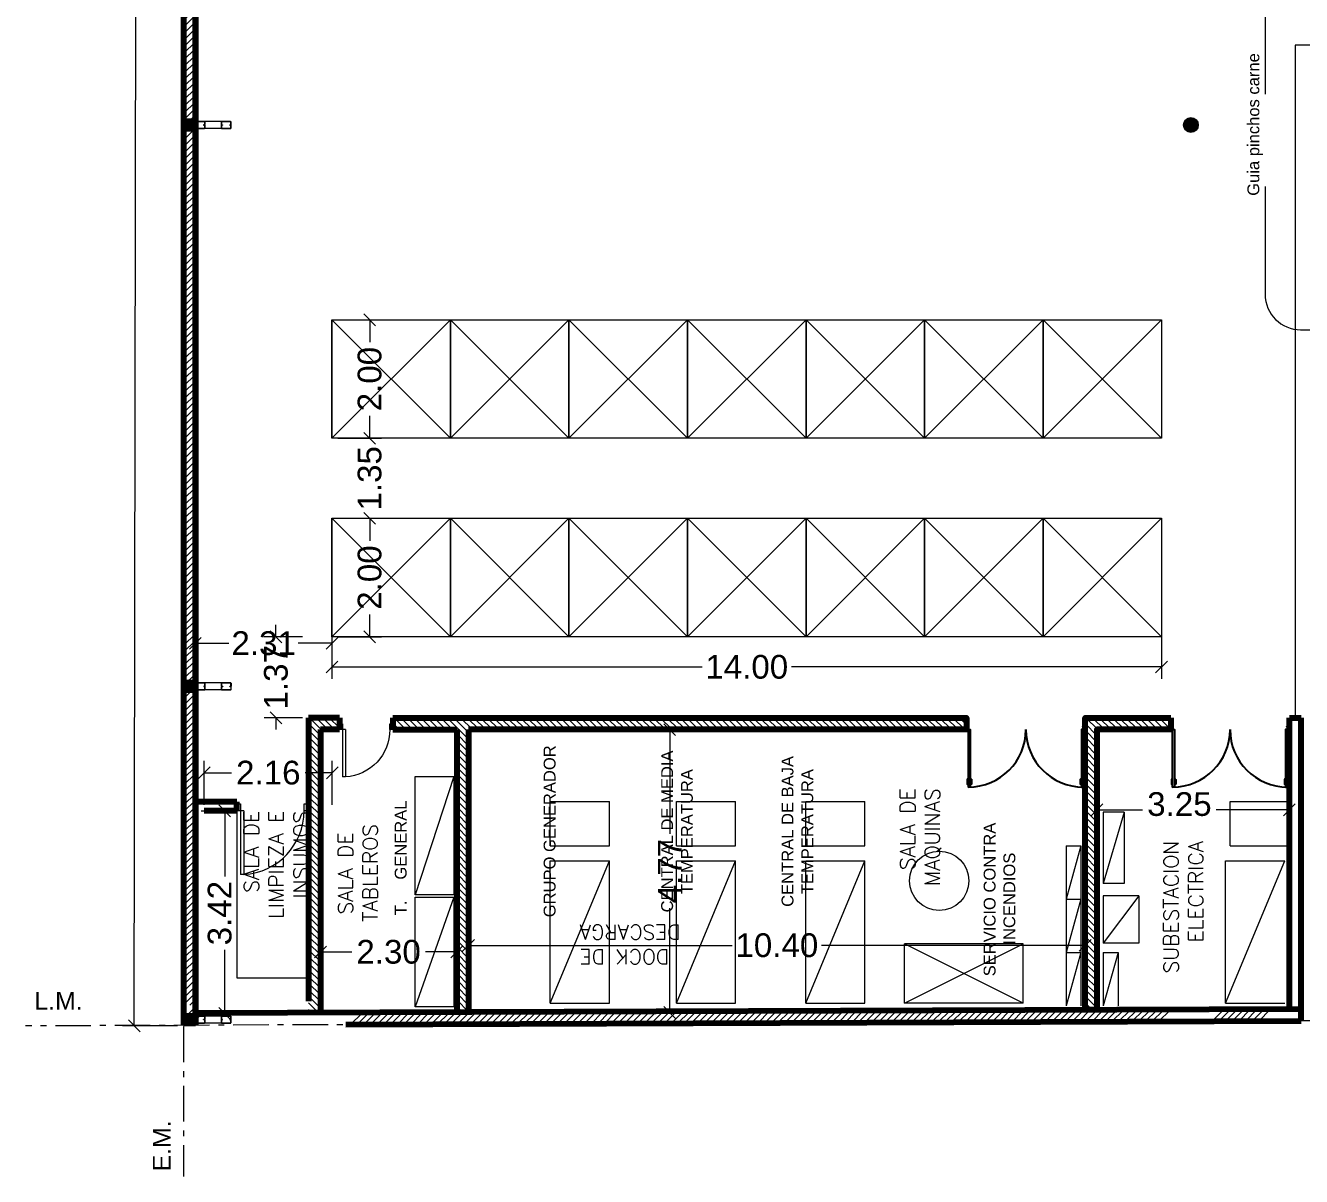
# Model space of a CAD drawing. Header units: inches. Extents: x 2 to 337, y 2 to 182.
# Drawn here: x 138.48 to 160.02, y 29.41 to 48.83 of the extents above; entities that cross this region are included whole.
import ezdxf

# ---------------------------------------------------------------- set-up
doc = ezdxf.new("R2010")
doc.units = ezdxf.units.IN
doc.header["$MEASUREMENT"] = 0
for name, pattern in [('ACAD_ISO10W100', [18, 12, -3, 0, -3]), ('HIDDEN2', [4.7625, 3.175, -1.5875]), ('LÍNEAS_OCULTAS2', [0.1875, 0.125, -0.0625])]:
    doc.linetypes.add(name, pattern=pattern)
for name, color, linetype, lineweight in [('0-EQUIPAMIENTO-LAB', 6, 'Continuous', 13), ('01 eje', 30, 'ACAD_ISO10W100', 9), ('ARQ-CARPINTERIAS', 4, 'Continuous', 9), ('Est-Acero', 4, 'Continuous', 13), ('L COTAS', 1, 'Continuous', 9), ('l gris', 9, 'Continuous', 5), ('l muro', 5, 'Continuous', 80), ('L PROYEC', 4, 'HIDDEN2', 9), ('LAVADO MU', 10, 'Continuous', 5), ('smr acero', 170, 'Continuous', 15)]:
    doc.layers.add(name, color=color, linetype=linetype, lineweight=lineweight)
for name, color, linetype in [('01-COTAS ESTRUCTURA', 9, 'Continuous'), ('ARQ-TXTS LOCAL', 3, 'Continuous'), ('CARP-Herrajes', 9, 'Continuous'), ('Carp-Linea abrir', 9, 'Continuous'), ('CARP-MARCOS', 4, 'Continuous'), ('CARP-Puertas', 4, 'Continuous'), ('l texto', 30, 'Continuous')]:
    doc.layers.add(name, color=color, linetype=linetype)
doc.styles.add('2mm para 1.100', font='ARIAL.TTF')
doc.styles.add('3mm para 1.100', font='ARIAL.TTF')
doc.styles.add('RomanS', font='romans.shx')
doc.styles.get("Standard").update_dxf_attribs({"font": 'ARIAL.TTF'})
doc.dimstyles.new('cotas 1.100', dxfattribs={"dimscale": 2, "dimtxt": 0.2, "dimasz": 0.1, "dimexe": 0.1, "dimexo": 0.05, "dimgap": 0.05, "dimtad": 0, "dimzin": 0, "dimdsep": 46, "dimtxsty": '2mm para 1.100', "dimblk": 'OBLIQUE', "dimcen": 0.09, "dimclrd": 256, "dimclre": 256, "dimclrt": 256, "dimaunit": 1, "dimadec": 3, "dimazin": 0, "dimtfac": 1, "dimtofl": 0, "dimtmove": 2, "dimatfit": 3, "dimfxl": 0, "dimtolj": 1, "dimtzin": 0, "dimlwd": -1, "dimlwe": -1, "dimarcsym": 0})
pattern_1 = [(135, (893.10532, -3415.76758), (-0.0561266008, -0.0561266008), [])]

# ---------------------------------------------------------------- blocks, each defined once
blk = doc.blocks.new('terreno1')
at = {"layer": '01 eje', "ltscale": 0.05}
for p, q in [((2858.813, 860.328), (2858.813, 730.799)), ((2901.252, 733.518), (2856.148, 733.34))]:
    blk.add_line(p, q, dxfattribs=at)
at = {"layer": '01 eje', "insert": (2856.297, 733.915), "char_height": 0.3, "attachment_point": 1}
blk.add_mtext_dynamic_manual_height_columns('L.M.', width=7.33177, gutter_width=12.5, heights=[0], dxfattribs=at)
at = {"layer": '01 eje', "insert": (2858.296, 730.885), "char_height": 0.3, "attachment_point": 1, "rotation": 90}
blk.add_mtext_dynamic_manual_height_columns('E.M.', width=7.33177, gutter_width=12.5, heights=[0], dxfattribs=at)
blk = doc.blocks.new('SE-PM01$0$LR-PM01$0$Puerta1')
for p, q in [((616.66, 127.39), (616.66, 128.189)), ((616.711, 128.189), (616.66, 128.189)), ((616.711, 127.39), (616.711, 128.189)), ((616.711, 127.39), (616.66, 127.39))]:
    blk.add_line(p, q)
at = {"ltscale": 200}
for points in [[(616.61, 127.29), (616.66, 127.29), (616.66, 127.39), (616.61, 127.39)], [(617.46, 127.29), (617.51, 127.29), (617.51, 127.39), (617.46, 127.39)]]:
    blk.add_lwpolyline(points, close=True, dxfattribs=at)
blk.add_arc((616.66, 127.39), 0.8, 360, 86.3151, dxfattribs=at)
blk = doc.blocks.new('*U29')
at = {"layer": 'CARP-Herrajes'}
for p, q in [((0.03, 0.912), (0.02, 0.912)), ((0.03, 0.898), (0.02, 0.898)), ((0.062, 0.912), (0.072, 0.912)), ((0.062, 0.898), (0.072, 0.898)), ((1.938, 0.912), (1.928, 0.912)), ((1.938, 0.898), (1.928, 0.898)), ((1.97, 0.912), (1.98, 0.912)), ((1.97, 0.898), (1.98, 0.898))]:
    blk.add_line(p, q, dxfattribs=at)
for points in [[(0.013, 0.923), (0.017, 0.923, -0.414214), (0.02, 0.919), (0.02, 0.842, -0.414214), (0.017, 0.838), (0.013, 0.838, -0.414214), (0.01, 0.842), (0.01, 0.919, -0.414214)], [(0.079, 0.923), (0.075, 0.923, 0.414214), (0.072, 0.919), (0.072, 0.842, 0.414214), (0.075, 0.838), (0.079, 0.838, 0.414214), (0.082, 0.842), (0.082, 0.919, 0.414214)], [(1.921, 0.923), (1.925, 0.923, -0.414214), (1.928, 0.919), (1.928, 0.842, -0.414214), (1.925, 0.838), (1.921, 0.838, -0.414214), (1.918, 0.842), (1.918, 0.919, -0.414214)], [(1.987, 0.923), (1.983, 0.923, 0.414214), (1.98, 0.919), (1.98, 0.842, 0.414214), (1.983, 0.838), (1.987, 0.838, 0.414214), (1.99, 0.842), (1.99, 0.919, 0.414214)]]:
    blk.add_lwpolyline(points, format="xyb", close=True, dxfattribs=at)
at = {"layer": 'Carp-Linea abrir'}
for centre, start, end in [((0.03, 0), 0, 90), ((1.97, 0), 90, 180)]:
    blk.add_arc(centre, 0.97, start, end, dxfattribs=at)
at = {"layer": 'CARP-MARCOS'}
for points in [[(0, 0), (0, -0.01), (0.01, -0.01), (0.01, 0), (0.03, 0), (0.03, -0.045), (0.04, -0.045), (0.04, -0.055), (0.03, -0.055), (0.03, -0.1), (0.01, -0.1), (0.01, -0.09), (0, -0.09), (0, -0.1)], [(2, 0), (2, -0.01), (1.99, -0.01), (1.99, 0), (1.97, 0), (1.97, -0.045), (1.96, -0.045), (1.96, -0.055), (1.97, -0.055), (1.97, -0.1), (1.99, -0.1), (1.99, -0.09), (2, -0.09), (2, -0.1)]]:
    blk.add_lwpolyline(points, dxfattribs=at)
at = {"layer": 'CARP-Puertas'}
for points in [[(0.03, 0), (0.062, 0), (0.062, 0.97), (0.03, 0.97), (0.03, 0)], [(1.97, 0), (1.938, 0), (1.938, 0.97), (1.97, 0.97), (1.97, 0)]]:
    blk.add_lwpolyline(points, dxfattribs=at)
blk = doc.blocks.new('_Oblique')
at = {"color": 0, "linetype": 'ByBlock', "lineweight": -2}
blk.add_line((-0.5, -0.5), (0.5, 0.5), dxfattribs=at)
blk = doc.blocks.new('*D301')
at = {"layer": 'Defpoints', "color": 0}
for p in [(140.52, 156.769), (141.35, 156.768), (141.15, 31.949)]:
    blk.add_point(p, dxfattribs=at)
at = {"layer": 'L COTAS'}
for p, q in [((141.25, 156.768), (140.32, 156.77)), ((140.52, 156.769), (140.421, 95.269)), ((140.32, 31.95), (140.418, 93.45)), ((141.05, 31.949), (140.12, 31.95))]:
    blk.add_line(p, q, dxfattribs=at)
at = {"layer": 'L COTAS', "xscale": 0.2, "yscale": 0.2, "zscale": 0.2}
for p, rotation in [((140.52, 156.769), 89.90828215739022), ((140.32, 31.95), 269.9082821573902)]:
    blk.add_blockref('_Oblique', p, dxfattribs=dict(at, rotation=rotation))
at = {"layer": 'L COTAS', "insert": (140.42, 94.36), "char_height": 0.4, "attachment_point": 5, "rotation": 89.9083, "style": '2mm para 1.100'}
blk.add_mtext('\\A1;124.82', dxfattribs=at)
blk = doc.blocks.new('*D378')
at = {"layer": 'Defpoints', "color": 0}
for p in [(148.502, 36.95), (149.355, 36.95), (149.128, 32.176)]:
    blk.add_point(p, dxfattribs=at)
at = {"layer": 'L COTAS'}
for p, q in [((148.602, 36.95), (149.555, 36.95)), ((149.355, 36.95), (149.355, 35.19)), ((149.355, 32.176), (149.355, 33.935)), ((149.228, 32.176), (149.555, 32.176))]:
    blk.add_line(p, q, dxfattribs=at)
at = {"layer": 'L COTAS', "xscale": 0.2, "yscale": 0.2, "zscale": 0.2}
for p, rotation in [((149.355, 36.95), 90), ((149.355, 32.176), 270)]:
    blk.add_blockref('_Oblique', p, dxfattribs=dict(at, rotation=rotation))
at = {"layer": 'L COTAS', "insert": (149.355, 34.563), "char_height": 0.4, "attachment_point": 5, "rotation": 90, "style": '2mm para 1.100'}
blk.add_mtext('\\A1;4.77', dxfattribs=at)
blk = doc.blocks.new('*D463')
at = {"layer": 'Defpoints', "color": 0}
for p in [(145.961, 33.292), (156.365, 33.309), (156.365, 33.292)]:
    blk.add_point(p, dxfattribs=at)
at = {"layer": 'L COTAS'}
for p, q in [((145.961, 33.392), (145.961, 33.509)), ((156.365, 33.392), (156.365, 33.509)), ((145.961, 33.309), (150.408, 33.309)), ((156.365, 33.309), (151.919, 33.309))]:
    blk.add_line(p, q, dxfattribs=at)
at = {"layer": 'L COTAS', "xscale": 0.2, "yscale": 0.2, "zscale": 0.2, "rotation": 180}
blk.add_blockref('_Oblique', (145.961, 33.309), dxfattribs=at)
at = {"layer": 'L COTAS', "xscale": 0.2, "yscale": 0.2, "zscale": 0.2}
blk.add_blockref('_Oblique', (156.365, 33.309), dxfattribs=at)
at = {"layer": 'L COTAS', "insert": (151.163, 33.309), "char_height": 0.4, "attachment_point": 5, "style": '2mm para 1.100'}
blk.add_mtext('\\A1;10.40', dxfattribs=at)
blk = doc.blocks.new('*D470')
at = {"layer": 'Defpoints', "color": 0}
for p in [(143.461, 34.357), (145.761, 34.357), (145.761, 33.198)]:
    blk.add_point(p, dxfattribs=at)
at = {"layer": 'L COTAS'}
for p, q in [((143.461, 34.257), (143.461, 32.998)), ((145.761, 34.257), (145.761, 32.998)), ((143.461, 33.198), (143.989, 33.198)), ((145.761, 33.198), (145.233, 33.198))]:
    blk.add_line(p, q, dxfattribs=at)
at = {"layer": 'L COTAS', "xscale": 0.2, "yscale": 0.2, "zscale": 0.2, "rotation": 180}
blk.add_blockref('_Oblique', (143.461, 33.198), dxfattribs=at)
at = {"layer": 'L COTAS', "xscale": 0.2, "yscale": 0.2, "zscale": 0.2}
blk.add_blockref('_Oblique', (145.761, 33.198), dxfattribs=at)
at = {"layer": 'L COTAS', "insert": (144.611, 33.198), "char_height": 0.4, "attachment_point": 5, "style": '2mm para 1.100'}
blk.add_mtext('\\A1;2.30', dxfattribs=at)
blk = doc.blocks.new('*D288')
at = {"layer": 'Defpoints', "color": 0}
for p in [(143.655, 43.866), (143.655, 41.866), (144.292, 41.866)]:
    blk.add_point(p, dxfattribs=at)
at = {"layer": 'L COTAS'}
for p, q in [((143.755, 43.866), (144.492, 43.866)), ((144.292, 43.866), (144.292, 43.488)), ((144.292, 41.866), (144.292, 42.244)), ((143.755, 41.866), (144.492, 41.866))]:
    blk.add_line(p, q, dxfattribs=at)
at = {"layer": 'L COTAS', "xscale": 0.2, "yscale": 0.2, "zscale": 0.2}
for p, rotation in [((144.292, 43.866), 90), ((144.292, 41.866), 270)]:
    blk.add_blockref('_Oblique', p, dxfattribs=dict(at, rotation=rotation))
at = {"layer": 'L COTAS', "insert": (144.292, 42.866), "char_height": 0.4, "attachment_point": 5, "rotation": 90, "style": '2mm para 1.100'}
blk.add_mtext('\\A1;2.00', dxfattribs=at)
blk = doc.blocks.new('*D289')
at = {"layer": 'Defpoints', "color": 0}
for p in [(143.655, 41.866), (143.655, 40.516), (144.292, 40.516)]:
    blk.add_point(p, dxfattribs=at)
at = {"layer": 'L COTAS'}
for p, q in [((144.292, 41.866), (144.292, 42.066)), ((143.755, 41.866), (144.492, 41.866)), ((143.755, 40.516), (144.492, 40.516)), ((144.292, 40.516), (144.292, 40.316))]:
    blk.add_line(p, q, dxfattribs=at)
at = {"layer": 'L COTAS', "xscale": 0.2, "yscale": 0.2, "zscale": 0.2}
for p, rotation in [((144.292, 41.866), 270), ((144.292, 40.516), 90)]:
    blk.add_blockref('_Oblique', p, dxfattribs=dict(at, rotation=rotation))
at = {"layer": 'L COTAS', "insert": (144.292, 41.191), "char_height": 0.4, "attachment_point": 5, "rotation": 90, "style": '2mm para 1.100'}
blk.add_mtext('\\A1;1.35', dxfattribs=at)
blk = doc.blocks.new('*D290')
at = {"layer": 'Defpoints', "color": 0}
for p in [(143.655, 40.516), (143.655, 38.516), (144.292, 38.516)]:
    blk.add_point(p, dxfattribs=at)
at = {"layer": 'L COTAS'}
for p, q in [((143.755, 40.516), (144.492, 40.516)), ((144.292, 40.516), (144.292, 40.138)), ((144.292, 38.516), (144.292, 38.894)), ((143.755, 38.516), (144.492, 38.516))]:
    blk.add_line(p, q, dxfattribs=at)
at = {"layer": 'L COTAS', "xscale": 0.2, "yscale": 0.2, "zscale": 0.2}
for p, rotation in [((144.292, 40.516), 90), ((144.292, 38.516), 270)]:
    blk.add_blockref('_Oblique', p, dxfattribs=dict(at, rotation=rotation))
at = {"layer": 'L COTAS', "insert": (144.292, 39.516), "char_height": 0.4, "attachment_point": 5, "rotation": 90, "style": '2mm para 1.100'}
blk.add_mtext('\\A1;2.00', dxfattribs=at)
blk = doc.blocks.new('*D297')
at = {"layer": 'Defpoints', "color": 0}
for p in [(156.565, 36.091), (159.811, 35.776), (156.565, 35.596)]:
    blk.add_point(p, dxfattribs=at)
at = {"layer": 'L COTAS'}
for p, q in [((156.565, 35.991), (156.565, 35.396)), ((156.565, 35.596), (157.335, 35.596)), ((159.811, 35.596), (158.577, 35.596)), ((159.811, 35.676), (159.811, 35.396))]:
    blk.add_line(p, q, dxfattribs=at)
at = {"layer": 'L COTAS', "xscale": 0.2, "yscale": 0.2, "zscale": 0.2, "rotation": 180}
blk.add_blockref('_Oblique', (156.565, 35.596), dxfattribs=at)
at = {"layer": 'L COTAS', "xscale": 0.2, "yscale": 0.2, "zscale": 0.2}
blk.add_blockref('_Oblique', (159.811, 35.596), dxfattribs=at)
at = {"layer": 'L COTAS', "insert": (157.956, 35.691), "char_height": 0.4, "attachment_point": 5, "style": '2mm para 1.100'}
blk.add_mtext('\\A1;3.25', dxfattribs=at)
blk = doc.blocks.new('*D460')
at = {"layer": 'Defpoints', "color": 0}
for p in [(157.655, 39.015), (143.655, 38.516), (143.655, 38.007)]:
    blk.add_point(p, dxfattribs=at)
at = {"layer": 'L COTAS'}
for p, q in [((157.655, 38.915), (157.655, 37.807)), ((143.655, 38.416), (143.655, 37.807)), ((143.655, 38.007), (149.9, 38.007)), ((157.655, 38.007), (151.411, 38.007))]:
    blk.add_line(p, q, dxfattribs=at)
at = {"layer": 'L COTAS', "xscale": 0.2, "yscale": 0.2, "zscale": 0.2, "rotation": 180}
blk.add_blockref('_Oblique', (143.655, 38.007), dxfattribs=at)
at = {"layer": 'L COTAS', "xscale": 0.2, "yscale": 0.2, "zscale": 0.2}
blk.add_blockref('_Oblique', (157.655, 38.007), dxfattribs=at)
at = {"layer": 'L COTAS', "insert": (150.655, 38.007), "char_height": 0.4, "attachment_point": 5, "style": '2mm para 1.100'}
blk.add_mtext('\\A1;14.00', dxfattribs=at)
blk = doc.blocks.new('*D298')
at = {"layer": 'Defpoints', "color": 0}
for p in [(141.35, 38.916), (143.655, 38.916), (141.35, 38.407)]:
    blk.add_point(p, dxfattribs=at)
at = {"layer": 'L COTAS'}
for p, q in [((141.35, 38.816), (141.35, 38.207)), ((143.655, 38.816), (143.655, 38.207)), ((141.35, 38.407), (141.918, 38.407)), ((143.655, 38.407), (143.087, 38.407))]:
    blk.add_line(p, q, dxfattribs=at)
at = {"layer": 'L COTAS', "xscale": 0.2, "yscale": 0.2, "zscale": 0.2, "rotation": 180}
blk.add_blockref('_Oblique', (141.35, 38.407), dxfattribs=at)
at = {"layer": 'L COTAS', "xscale": 0.2, "yscale": 0.2, "zscale": 0.2}
blk.add_blockref('_Oblique', (143.655, 38.407), dxfattribs=at)
at = {"layer": 'L COTAS', "insert": (142.503, 38.407), "char_height": 0.4, "attachment_point": 5, "style": '2mm para 1.100'}
blk.add_mtext('\\A1;2.31', dxfattribs=at)
blk = doc.blocks.new('*D461')
at = {"layer": 'Defpoints', "color": 0}
for p in [(142.711, 38.516), (143.261, 38.516), (143.261, 37.15)]:
    blk.add_point(p, dxfattribs=at)
at = {"layer": 'L COTAS'}
for p, q in [((142.711, 38.516), (142.711, 38.716)), ((143.161, 38.516), (142.511, 38.516)), ((143.161, 37.15), (142.511, 37.15)), ((142.711, 37.15), (142.711, 36.95))]:
    blk.add_line(p, q, dxfattribs=at)
at = {"layer": 'L COTAS', "xscale": 0.2, "yscale": 0.2, "zscale": 0.2}
for p, rotation in [((142.711, 38.516), 270), ((142.711, 37.15), 90)]:
    blk.add_blockref('_Oblique', p, dxfattribs=dict(at, rotation=rotation))
at = {"layer": 'L COTAS', "insert": (142.711, 37.833), "char_height": 0.4, "attachment_point": 5, "rotation": 90, "style": '2mm para 1.100'}
blk.add_mtext('\\A1;1.37', dxfattribs=at)
blk = doc.blocks.new('*D299')
at = {"layer": 'Defpoints', "color": 0}
for p in [(141.35, 35.58), (141.845, 35.58), (142.535, 32.16)]:
    blk.add_point(p, dxfattribs=at)
at = {"layer": 'L COTAS'}
for p, q in [((141.45, 35.58), (142.045, 35.58)), ((141.845, 35.58), (141.845, 34.47)), ((141.845, 32.16), (141.845, 33.235)), ((142.435, 32.16), (141.645, 32.16))]:
    blk.add_line(p, q, dxfattribs=at)
at = {"layer": 'L COTAS', "xscale": 0.2, "yscale": 0.2, "zscale": 0.2}
for p, rotation in [((141.845, 35.58), 90), ((141.845, 32.16), 270)]:
    blk.add_blockref('_Oblique', p, dxfattribs=dict(at, rotation=rotation))
at = {"layer": 'L COTAS', "insert": (141.762, 33.853), "char_height": 0.4, "attachment_point": 5, "rotation": 90, "style": '2mm para 1.100'}
blk.add_mtext('\\A1;3.42', dxfattribs=at)
blk = doc.blocks.new('SE-PM01$0$P3')
for p, q in [((7, 19.56), (6.1, 19.56)), ((6.1, 19.509), (6.1, 19.56)), ((7, 19.509), (7, 19.56))]:
    blk.add_line(p, q)
at = {"ltscale": 200}
blk.add_line((7, 19.509), (6.1, 19.509), dxfattribs=at)
for points in [[(7.1, 19.61), (7.1, 19.56), (7, 19.56), (7, 19.61)], [(7.1, 18.66), (7.1, 18.61), (7, 18.61), (7, 18.66)]]:
    blk.add_lwpolyline(points, close=True, dxfattribs=at)
blk.add_arc((7, 19.56), 0.9, 183.2763, 270, dxfattribs=at)
blk = doc.blocks.new('*D300')
at = {"layer": 'Defpoints', "color": 0}
for p in [(141.5, 36.222), (141.5, 35.58), (143.661, 35.58)]:
    blk.add_point(p, dxfattribs=at)
at = {"layer": 'L COTAS'}
for p, q in [((141.5, 35.68), (141.5, 36.422)), ((143.661, 35.68), (143.661, 36.422)), ((141.5, 36.222), (141.958, 36.222)), ((143.661, 36.222), (143.203, 36.222))]:
    blk.add_line(p, q, dxfattribs=at)
at = {"layer": 'L COTAS', "xscale": 0.2, "yscale": 0.2, "zscale": 0.2, "rotation": 180}
blk.add_blockref('_Oblique', (141.5, 36.222), dxfattribs=at)
at = {"layer": 'L COTAS', "xscale": 0.2, "yscale": 0.2, "zscale": 0.2}
blk.add_blockref('_Oblique', (143.661, 36.222), dxfattribs=at)
at = {"layer": 'L COTAS', "insert": (142.581, 36.222), "char_height": 0.4, "attachment_point": 5, "style": '2mm para 1.100'}
blk.add_mtext('\\A1;2.16', dxfattribs=at)
blk = doc.blocks.new('base1')
at = {"layer": 'smr acero'}
h = blk.add_hatch(color=256, dxfattribs=at)
h.dxf.hatch_style = 1
h.paths.add_polyline_path([(4862.665, 1040.797), (4862.665, 1040.597), (4862.465, 1040.597), (4862.465, 1040.797)])
for p, q in [((4863.111, 1040.757), (4862.809, 1040.757)), ((4863.111, 1040.637), (4862.809, 1040.637))]:
    blk.add_line(p, q, dxfattribs=at)
blk.add_lwpolyline([(4862.465, 1040.597), (4862.665, 1040.597), (4862.665, 1040.797), (4862.465, 1040.797)], close=True, dxfattribs=at)
for points in [[(4862.819, 1040.757), (4862.671, 1040.757, 0.414214), (4862.665, 1040.751), (4862.665, 1040.703, 0.414214), (4862.671, 1040.697), (4862.685, 1040.697), (4862.685, 1040.699), (4862.673, 1040.699, -0.414214), (4862.667, 1040.705), (4862.667, 1040.749, -0.414214), (4862.673, 1040.755), (4862.817, 1040.755, -0.414214), (4862.823, 1040.749), (4862.823, 1040.705, -0.414214), (4862.817, 1040.699), (4862.805, 1040.699), (4862.805, 1040.697), (4862.819, 1040.697, 0.414214), (4862.825, 1040.703), (4862.825, 1040.751, 0.414214)], [(4862.819, 1040.637), (4862.671, 1040.637, -0.414214), (4862.665, 1040.643), (4862.665, 1040.691, -0.414214), (4862.671, 1040.697), (4862.685, 1040.697), (4862.685, 1040.695), (4862.673, 1040.695, 0.414214), (4862.667, 1040.689), (4862.667, 1040.645, 0.414214), (4862.673, 1040.639), (4862.817, 1040.639, 0.414214), (4862.823, 1040.645), (4862.823, 1040.689, 0.414214), (4862.817, 1040.695), (4862.805, 1040.695), (4862.805, 1040.697), (4862.819, 1040.697, -0.414214), (4862.825, 1040.691), (4862.825, 1040.643, -0.414214)], [(4863.111, 1040.757), (4863.259, 1040.757, -0.414214), (4863.265, 1040.751), (4863.265, 1040.703, -0.414214), (4863.259, 1040.697), (4863.245, 1040.697), (4863.245, 1040.699), (4863.257, 1040.699, 0.414214), (4863.263, 1040.705), (4863.263, 1040.749, 0.414214), (4863.257, 1040.755), (4863.113, 1040.755, 0.414214), (4863.107, 1040.749), (4863.107, 1040.705, 0.414214), (4863.113, 1040.699), (4863.125, 1040.699), (4863.125, 1040.697), (4863.111, 1040.697, -0.414214), (4863.105, 1040.703), (4863.105, 1040.751, -0.414214)], [(4863.111, 1040.637), (4863.259, 1040.637, 0.414214), (4863.265, 1040.643), (4863.265, 1040.691, 0.414214), (4863.259, 1040.697), (4863.245, 1040.697), (4863.245, 1040.695), (4863.257, 1040.695, -0.414214), (4863.263, 1040.689), (4863.263, 1040.645, -0.414214), (4863.257, 1040.639), (4863.113, 1040.639, -0.414214), (4863.107, 1040.645), (4863.107, 1040.689, -0.414214), (4863.113, 1040.695), (4863.125, 1040.695), (4863.125, 1040.697), (4863.111, 1040.697, 0.414214), (4863.105, 1040.691), (4863.105, 1040.643, 0.414214)]]:
    blk.add_lwpolyline(points, format="xyb", close=True, dxfattribs=at)

msp = doc.modelspace()

# ---------------------------------------------------------------- hatches: boundary and pattern name
at = {"layer": 'LAVADO MU'}
h = msp.add_hatch(dxfattribs=at)
h.set_pattern_fill('ANSI31', color=256, scale=0.025)
h.set_pattern_definition([(45, (-3326.567116, -714.39376), (-0.0561266008, 0.0561266008), [])])
h.paths.add_polyline_path([(141.35, 71.952), (141.15, 71.952), (141.15, 32.299), (141.35, 32.299)])
h = msp.add_hatch(dxfattribs=at)
h.set_pattern_fill('ANSI31', color=256, scale=0.025, angle=90)
h.set_pattern_definition([(135, (880.00157, -3415.76796), (-0.0561266008, -0.0561266008), [])])
h.paths.add_polyline_path([(143.261, 37.15), (143.261, 32.175), (143.461, 32.175), (143.461, 36.95), (143.782, 36.95), (143.782, 37.15)])
h = msp.add_hatch(dxfattribs=at)
h.set_pattern_fill('ANSI31', color=256, scale=0.025, angle=90)
h.set_pattern_definition(pattern_1)
h.paths.add_polyline_path([(144.682, 37.15), (144.682, 36.95), (145.761, 36.95), (145.761, 32.175), (145.961, 32.175), (145.961, 36.95), (154.365, 36.95), (154.365, 37.15), (145.961, 37.15), (145.961, 37.15)])
h = msp.add_hatch(dxfattribs=at)
h.set_pattern_fill('ANSI31', color=256, scale=0.025, angle=90)
h.set_pattern_definition(pattern_1)
h.paths.add_polyline_path([(156.365, 37.15), (156.365, 32.22), (156.56, 32.221), (156.565, 36.95), (157.811, 36.95), (157.811, 37.15)])
at = {"layer": 'smr acero'}
h = msp.add_hatch(color=256, dxfattribs=at)
h.dxf.hatch_style = 1
h.paths.add_polyline_path([(158.025, 47.154, 1), (158.275, 47.154, 1)])

# ---------------------------------------------------------------- linework, layer by layer
at = {"layer": '0-EQUIPAMIENTO-LAB'}
for p, q in [((145.712, 36.16), (145.062, 34.16)), ((142.05, 35.58), (142.05, 32.76)), ((147.337, 35.736), (148.337, 35.736)), ((147.337, 34.986), (147.337, 35.736)), ((148.337, 34.986), (148.337, 35.736)), ((149.467, 35.736), (150.467, 35.736)), ((149.467, 34.986), (149.467, 35.736)), ((150.467, 34.986), (150.467, 35.736)), ((151.65, 35.736), (152.65, 35.736)), ((151.65, 34.986), (151.65, 35.736)), ((152.65, 34.986), (152.65, 35.736)), ((157.022, 35.555), (156.672, 35.555)), ((157.022, 35.555), (156.672, 34.355)), ((156.672, 35.555), (156.672, 34.355)), ((157.022, 35.555), (157.022, 34.355)), ((158.811, 35.736), (159.811, 35.736)), ((158.811, 34.986), (158.811, 35.736)), ((147.337, 34.986), (148.337, 34.986)), ((149.467, 34.986), (150.467, 34.986)), ((151.65, 34.986), (152.65, 34.986)), ((156.044, 34.99), (156.294, 34.99)), ((156.294, 34.99), (156.044, 34.09)), ((156.044, 34.99), (156.044, 34.09)), ((156.294, 34.99), (156.294, 34.09)), ((158.811, 34.986), (159.811, 34.986)), ((147.337, 32.336), (147.337, 34.736)), ((147.337, 34.736), (148.337, 34.736)), ((147.337, 32.336), (148.337, 34.736)), ((148.337, 32.336), (148.337, 34.736)), ((149.467, 32.336), (149.467, 34.736)), ((149.467, 34.736), (150.467, 34.736)), ((149.467, 32.336), (150.467, 34.736)), ((150.467, 32.336), (150.467, 34.736)), ((151.65, 32.336), (151.65, 34.736)), ((151.65, 34.736), (152.65, 34.736)), ((151.65, 32.336), (152.65, 34.736)), ((152.65, 32.336), (152.65, 34.736)), ((158.735, 32.336), (158.735, 34.736)), ((158.735, 34.736), (159.735, 34.736)), ((158.735, 32.336), (159.735, 34.736)), ((157.022, 34.355), (156.672, 34.355)), ((145.712, 34.122), (145.062, 32.274)), ((156.044, 34.09), (156.294, 34.09)), ((156.294, 34.09), (156.044, 33.19)), ((156.044, 34.09), (156.044, 33.19)), ((156.044, 34.09), (156.294, 34.09)), ((156.294, 34.09), (156.294, 33.19)), ((157.272, 34.144), (156.672, 34.144)), ((157.272, 34.144), (156.672, 33.344)), ((156.672, 34.144), (156.672, 33.344)), ((157.272, 34.144), (157.272, 33.344)), ((155.318, 32.336), (153.318, 33.336)), ((153.318, 32.336), (155.318, 33.336)), ((155.318, 33.336), (153.318, 33.336)), ((153.318, 32.336), (153.318, 33.336)), ((155.318, 32.336), (155.318, 33.336)), ((156.044, 33.19), (156.294, 33.19)), ((156.294, 33.19), (156.044, 32.29)), ((156.044, 33.19), (156.044, 32.29)), ((156.044, 33.19), (156.294, 33.19)), ((156.294, 33.19), (156.294, 32.29)), ((157.272, 33.344), (156.672, 33.344)), ((156.672, 33.19), (156.922, 33.19)), ((156.922, 33.19), (156.672, 32.29)), ((156.672, 33.19), (156.672, 32.29)), ((156.922, 33.19), (156.922, 32.29)), ((142.05, 32.76), (143.25, 32.76)), ((147.337, 32.336), (148.337, 32.336)), ((149.467, 32.336), (150.467, 32.336)), ((151.65, 32.336), (152.65, 32.336)), ((155.318, 32.336), (153.318, 32.336)), ((158.735, 32.336), (159.735, 32.336))]:
    msp.add_line(p, q, dxfattribs=at)
for points in [[(143.655, 43.866), (145.655, 43.866), (145.655, 41.866), (143.655, 41.866), (145.655, 43.866), (145.655, 41.866), (143.655, 43.866), (143.655, 41.866)], [(145.655, 43.866), (147.655, 43.866), (147.655, 41.866), (145.655, 41.866), (147.655, 43.866), (147.655, 41.866), (145.655, 43.866), (145.655, 41.866)], [(147.655, 43.866), (149.655, 43.866), (149.655, 41.866), (147.655, 41.866), (149.655, 43.866), (149.655, 41.866), (147.655, 43.866), (147.655, 41.866)], [(149.655, 43.866), (151.655, 43.866), (151.655, 41.866), (149.655, 41.866), (151.655, 43.866), (151.655, 41.866), (149.655, 43.866), (149.655, 41.866)], [(151.655, 43.866), (153.655, 43.866), (153.655, 41.866), (151.655, 41.866), (153.655, 43.866), (153.655, 41.866), (151.655, 43.866), (151.655, 41.866)], [(153.655, 43.866), (155.655, 43.866), (155.655, 41.866), (153.655, 41.866), (155.655, 43.866), (155.655, 41.866), (153.655, 43.866), (153.655, 41.866)], [(155.655, 43.866), (157.655, 43.866), (157.655, 41.866), (155.655, 41.866), (157.655, 43.866), (157.655, 41.866), (155.655, 43.866), (155.655, 41.866)], [(143.655, 40.516), (145.655, 40.516), (145.655, 38.516), (143.655, 38.516), (145.655, 40.516), (145.655, 38.516), (143.655, 40.516), (143.655, 38.516)], [(145.655, 40.516), (147.655, 40.516), (147.655, 38.516), (145.655, 38.516), (147.655, 40.516), (147.655, 38.516), (145.655, 40.516), (145.655, 38.516)], [(147.655, 40.516), (149.655, 40.516), (149.655, 38.516), (147.655, 38.516), (149.655, 40.516), (149.655, 38.516), (147.655, 40.516), (147.655, 38.516)], [(149.655, 40.516), (151.655, 40.516), (151.655, 38.516), (149.655, 38.516), (151.655, 40.516), (151.655, 38.516), (149.655, 40.516), (149.655, 38.516)], [(151.655, 40.516), (153.655, 40.516), (153.655, 38.516), (151.655, 38.516), (153.655, 40.516), (153.655, 38.516), (151.655, 40.516), (151.655, 38.516)], [(153.655, 40.516), (155.655, 40.516), (155.655, 38.516), (153.655, 38.516), (155.655, 40.516), (155.655, 38.516), (153.655, 40.516), (153.655, 38.516)], [(155.655, 40.516), (157.655, 40.516), (157.655, 38.516), (155.655, 38.516), (157.655, 40.516), (157.655, 38.516), (155.655, 40.516), (155.655, 38.516)], [(145.062, 36.16), (145.712, 36.16), (145.712, 34.16), (145.062, 34.16)], [(145.062, 34.122), (145.712, 34.122), (145.712, 32.274), (145.062, 32.274)]]:
    msp.add_lwpolyline(points, close=True, dxfattribs=at)
msp.add_circle((153.904, 34.399), 0.5, dxfattribs=at)
at = {"layer": 'Est-Acero'}
msp.add_circle((158.15, 47.154), 0.125, dxfattribs=at)
at = {"layer": 'l gris'}
msp.add_lwpolyline([(162.411, 48.504), (159.911, 48.504), (159.911, 37.15)], dxfattribs=at)
at = {"layer": 'l muro'}
for p, q in [((141.15, 156.769), (141.15, 31.96)), ((141.35, 156.769), (141.35, 31.96)), ((141.35, 32.149), (141.35, 52.651)), ((143.782, 37.15), (143.261, 37.15)), ((143.261, 37.15), (143.261, 32.365)), ((143.782, 37.15), (143.782, 36.95)), ((144.682, 37.15), (145.961, 37.15)), ((144.682, 37.15), (144.682, 36.95)), ((159.812, 32.233), (159.811, 37.15)), ((159.811, 37.15), (160.011, 37.15)), ((160.012, 32.034), (160.011, 37.15)), ((143.461, 36.95), (143.461, 32.165)), ((143.782, 36.95), (143.461, 36.95)), ((144.682, 36.95), (145.761, 36.95)), ((145.761, 36.95), (145.761, 32.175)), ((145.961, 36.95), (145.961, 32.175)), ((142.05, 35.73), (141.35, 35.73)), ((142.05, 35.58), (141.5, 35.58)), ((142.05, 35.58), (142.05, 35.73)), ((143.891, 31.971), (160.012, 32.034))]:
    msp.add_line(p, q, dxfattribs=at)
for points in [[(145.961, 37.15), (145.961, 37.15), (154.365, 37.15), (154.365, 36.95), (145.961, 36.95)], [(160.012, 32.233), (141.35, 32.165)]]:
    msp.add_lwpolyline(points, dxfattribs=at)
msp.add_lwpolyline([(157.811, 37.15), (157.811, 36.95), (156.565, 36.95), (156.56, 32.221), (156.365, 32.22), (156.365, 37.15), (157.811, 37.15)], close=True, dxfattribs=at)
at = {"layer": 'L PROYEC', "linetype": 'LÍNEAS_OCULTAS2', "ltscale": 25}
for p, q in [((159.402, 50.801), (159.402, 44.298)), ((160.002, 43.698), (162.653, 43.698))]:
    msp.add_line(p, q, dxfattribs=at)
at = {"layer": 'L PROYEC', "linetype": 'LÍNEAS_OCULTAS2', "ltscale": 50}
msp.add_arc((160.002, 44.298), 0.6, 180, 270, dxfattribs=at)
at = {"layer": 'LAVADO MU'}
for p, q in [((141.15, 32.07), (141.35, 32.27)), ((141.152, 31.96), (141.35, 32.158)), ((141.265, 31.96), (141.455, 32.15)), ((143.97, 31.971), (144.16, 32.161)), ((144.082, 31.971), (144.273, 32.162)), ((144.195, 31.972), (144.385, 32.162)), ((144.308, 31.972), (144.498, 32.163)), ((144.421, 31.973), (144.611, 32.163)), ((144.533, 31.973), (144.724, 32.164)), ((144.646, 31.974), (144.836, 32.164)), ((144.759, 31.974), (144.949, 32.164)), ((144.871, 31.975), (145.062, 32.165)), ((144.984, 31.975), (145.174, 32.165)), ((145.097, 31.975), (145.287, 32.166)), ((145.209, 31.976), (145.4, 32.166)), ((145.322, 31.976), (145.513, 32.167)), ((145.435, 31.977), (145.625, 32.167)), ((145.547, 31.977), (145.738, 32.168)), ((145.66, 31.978), (145.851, 32.168)), ((145.773, 31.978), (145.964, 32.169)), ((145.886, 31.979), (146.076, 32.169)), ((145.998, 31.979), (146.189, 32.17)), ((146.111, 31.979), (146.302, 32.17)), ((146.224, 31.98), (146.414, 32.171)), ((146.336, 31.98), (146.527, 32.171)), ((146.449, 31.981), (146.64, 32.172)), ((146.562, 31.981), (146.753, 32.172)), ((146.674, 31.982), (146.865, 32.172)), ((146.787, 31.982), (146.978, 32.173)), ((146.9, 31.983), (147.091, 32.173)), ((147.013, 31.983), (147.203, 32.174)), ((147.125, 31.983), (147.316, 32.174)), ((147.238, 31.984), (147.429, 32.175)), ((147.351, 31.984), (147.542, 32.175)), ((147.463, 31.985), (147.654, 32.176)), ((147.576, 31.985), (147.767, 32.176)), ((147.689, 31.986), (147.88, 32.177)), ((147.801, 31.986), (147.993, 32.177)), ((147.914, 31.987), (148.105, 32.178)), ((148.027, 31.987), (148.218, 32.178)), ((148.14, 31.987), (148.331, 32.179)), ((148.252, 31.988), (148.443, 32.179)), ((148.365, 31.988), (148.556, 32.18)), ((148.478, 31.989), (148.669, 32.18)), ((148.59, 31.989), (148.782, 32.181)), ((148.703, 31.99), (148.894, 32.181)), ((148.816, 31.99), (149.007, 32.181)), ((148.928, 31.991), (149.12, 32.182)), ((149.041, 31.991), (149.233, 32.182)), ((149.154, 31.991), (149.345, 32.183)), ((149.266, 31.992), (149.458, 32.183)), ((149.379, 31.992), (149.571, 32.184)), ((149.492, 31.993), (149.683, 32.184)), ((149.605, 31.993), (149.796, 32.185)), ((149.717, 31.994), (149.909, 32.185)), ((149.83, 31.994), (150.022, 32.186)), ((149.943, 31.994), (150.134, 32.186)), ((150.055, 31.995), (150.247, 32.187)), ((150.168, 31.995), (150.36, 32.187)), ((150.281, 31.996), (150.473, 32.188)), ((150.393, 31.996), (150.585, 32.188)), ((150.506, 31.997), (150.698, 32.189)), ((150.619, 31.997), (150.811, 32.189)), ((150.732, 31.998), (150.923, 32.189)), ((150.844, 31.998), (151.036, 32.19)), ((150.957, 31.998), (151.149, 32.19)), ((151.07, 31.999), (151.262, 32.191)), ((151.182, 31.999), (151.374, 32.191)), ((151.295, 32), (151.487, 32.192)), ((151.408, 32), (151.6, 32.192)), ((151.52, 32.001), (151.712, 32.193)), ((151.633, 32.001), (151.825, 32.193)), ((151.746, 32.002), (151.938, 32.194)), ((151.858, 32.002), (152.051, 32.194)), ((151.971, 32.002), (152.163, 32.195)), ((152.084, 32.003), (152.276, 32.195)), ((152.197, 32.003), (152.389, 32.196)), ((152.309, 32.004), (152.502, 32.196)), ((152.422, 32.004), (152.614, 32.197)), ((152.535, 32.005), (152.727, 32.197)), ((152.647, 32.005), (152.84, 32.197)), ((152.76, 32.006), (152.952, 32.198)), ((152.873, 32.006), (153.065, 32.198)), ((152.985, 32.006), (153.178, 32.199)), ((153.098, 32.007), (153.291, 32.199)), ((153.211, 32.007), (153.403, 32.2)), ((153.324, 32.008), (153.516, 32.2)), ((153.436, 32.008), (153.629, 32.201)), ((153.549, 32.009), (153.742, 32.201)), ((153.662, 32.009), (153.854, 32.202)), ((153.774, 32.01), (153.967, 32.202)), ((153.887, 32.01), (154.08, 32.203)), ((154, 32.01), (154.192, 32.203)), ((154.112, 32.011), (154.305, 32.204)), ((154.225, 32.011), (154.418, 32.204)), ((154.338, 32.012), (154.531, 32.205)), ((154.451, 32.012), (154.643, 32.205)), ((154.563, 32.013), (154.756, 32.206)), ((154.676, 32.013), (154.869, 32.206)), ((154.789, 32.014), (154.982, 32.206)), ((154.901, 32.014), (155.094, 32.207)), ((155.014, 32.014), (155.207, 32.207)), ((155.127, 32.015), (155.32, 32.208)), ((155.239, 32.015), (155.432, 32.208)), ((155.352, 32.016), (155.545, 32.209)), ((155.465, 32.016), (155.658, 32.209)), ((155.577, 32.017), (155.771, 32.21)), ((155.69, 32.017), (155.883, 32.21)), ((155.803, 32.018), (155.996, 32.211)), ((155.916, 32.018), (156.109, 32.211)), ((156.028, 32.018), (156.221, 32.212)), ((156.141, 32.019), (156.334, 32.212)), ((156.254, 32.019), (156.447, 32.213)), ((156.366, 32.02), (156.56, 32.213)), ((156.479, 32.02), (156.672, 32.214)), ((156.592, 32.021), (156.785, 32.214)), ((156.704, 32.021), (156.898, 32.214)), ((156.817, 32.022), (157.011, 32.215)), ((156.93, 32.022), (157.123, 32.215)), ((157.043, 32.022), (157.236, 32.216)), ((157.155, 32.023), (157.349, 32.216)), ((157.268, 32.023), (157.461, 32.217)), ((157.381, 32.024), (157.574, 32.217)), ((157.493, 32.024), (157.687, 32.218)), ((157.606, 32.025), (157.8, 32.218)), ((158.508, 32.028), (158.701, 32.222)), ((158.62, 32.029), (158.814, 32.222)), ((158.733, 32.029), (158.927, 32.223)), ((158.846, 32.03), (159.04, 32.223)), ((158.958, 32.03), (159.152, 32.224)), ((159.071, 32.03), (159.265, 32.224)), ((159.184, 32.031), (159.378, 32.225)), ((159.296, 32.031), (159.49, 32.225))]:
    msp.add_line(p, q, dxfattribs=at)

# ---------------------------------------------------------------- block references
at = {"layer": '01-COTAS ESTRUCTURA'}
for p in [(-4721.315, -993.543), (-4721.313, -1003.017), (-4721.315, -1008.642)]:
    msp.add_blockref('base1', p, dxfattribs=at)
at = {"layer": 'ARQ-CARPINTERIAS', "xscale": -1, "rotation": 179.9999936692466}
msp.add_blockref('SE-PM01$0$LR-PM01$0$Puerta1', (-472.828, 164.34), dxfattribs=at)
at = {"layer": 'ARQ-CARPINTERIAS', "rotation": 180}
for p in [(156.365, 36.95), (159.811, 36.95)]:
    msp.add_blockref('*U29', p, dxfattribs=at)
at = {"layer": 'ARQ-CARPINTERIAS', "xscale": 1.19567011600202, "yscale": 1.19567011600202, "zscale": 1.19567011600202, "rotation": 90.00000000000001}
msp.add_blockref('SE-PM01$0$P3', (165.497, 27.21), dxfattribs=at)
at = {"layer": 'l muro'}
msp.add_blockref('terreno1', (-2717.663, -701.391), dxfattribs=at)

# ---------------------------------------------------------------- texts
at = {"layer": 'ARQ-TXTS LOCAL', "char_height": 0.25, "style": 'RomanS'}
for s, insert, width, attachment_point, rotation in [('SALA DE\\PMAQUINAS', (153.245, 35.962), 1.60952, 3, 90), ('\\pi0.036905;SALA DE \\P\\pi-0.088095;TABLEROS', (143.758, 33.795), 1.60952, 1, 90), ('SUBESTACION ELECTRICA', (157.69, 35.074), 1.60952, 3, 90), ('DOCK DE DESCARGA', (147.837, 32.99), 2.86224, 3, 180)]:
    msp.add_mtext(s, dxfattribs=dict(at, insert=insert, width=width, attachment_point=attachment_point, rotation=rotation))
at = {"layer": 'ARQ-TXTS LOCAL', "insert": (142.171, 35.58), "char_height": 0.25, "attachment_point": 3, "rotation": 90, "style": 'RomanS'}
msp.add_mtext_dynamic_manual_height_columns('SALA DE LIMPIEZA E INSUMOS ', width=2.67165, gutter_width=1.15, heights=[0], dxfattribs=at)
at = {"layer": 'l texto', "char_height": 0.20001, "width": 3.70593, "attachment_point": 1, "rotation": 90, "style": '3mm para 1.100'}
for s, insert in [('Guia pinchos carne', (159.104, 45.959)), ('\\pi0.4106;GRUPO GENERADOR', (147.228, 33.372)), ('\\pi0.49348;CENTRAL DE MEDIA \\P\\pi0.80039;TEMPERATURA', (149.211, 33.372)), ('\\pi0.58653;CENTRAL DE BAJA \\P\\pi0.80039;TEMPERATURA', (151.243, 33.372)), ('\\pi0.19763,l0.80004,t1.5977;T.^IGENERAL', (144.715, 32.82)), ('\\pi0.56272;SERVICIO CONTRA \\P\\pi1.0971;INCENDIOS', (154.653, 32.224))]:
    msp.add_mtext(s, dxfattribs=dict(at, insert=insert))

# ---------------------------------------------------------------- dimensions: what is measured, and where the dimension line sits
at = {"layer": 'L COTAS'}
dim = msp.add_aligned_dim(p1=(141.15, 31.949), p2=(141.35, 156.768), distance=0.83, dimstyle='cotas 1.100', override={"dimfxl": 0.1, "dimarcsym": 1}, dxfattribs=at)
dim.commit()
dim.dimension.update_dxf_attribs({"geometry": '*D301', "text_midpoint": (140.42, 94.36)})
for base, p1, p2, angle, picture, middle in [((144.292, 41.866), (143.655, 43.866), (143.655, 41.866), 270, '*D288', (144.292, 42.866)), ((144.292, 40.516), (143.655, 41.866), (143.655, 40.516), 270, '*D289', (144.292, 41.191)), ((144.292, 38.516), (143.655, 40.516), (143.655, 38.516), 270, '*D290', (144.292, 39.516)), ((142.711, 38.516), (143.261, 37.15), (143.261, 38.516), 90, '*D461', (142.711, 37.833)), ((149.355, 36.95), (149.128, 32.176), (148.502, 36.95), 90, '*D378', (149.355, 34.563)), ((156.365, 33.309), (145.961, 33.292), (156.365, 33.292), 180, '*D463', (151.163, 33.309))]:
    dim = msp.add_linear_dim(base=base, p1=p1, p2=p2, angle=angle, dimstyle='cotas 1.100', override={"dimfxl": 0.1, "dimarcsym": 1}, dxfattribs=at)
    dim.commit()
    dim.dimension.update_dxf_attribs({"geometry": picture, "text_midpoint": middle})
for base, p1, p2, picture, middle in [((143.655, 38.007), (157.655, 39.015), (143.655, 38.516), '*D460', (150.655, 38.007)), ((141.3499, 38.407), (143.6552, 38.9161), (141.3499, 38.9161), '*D298', (142.5025, 38.407)), ((141.5, 36.222), (143.661, 35.58), (141.5, 35.58), '*D300', (142.581, 36.222)), ((145.761, 33.198), (143.461, 34.357), (145.761, 34.357), '*D470', (144.611, 33.198))]:
    dim = msp.add_linear_dim(base=base, p1=p1, p2=p2, dimstyle='cotas 1.100', override={"dimfxl": 0.1, "dimarcsym": 1}, dxfattribs=at)
    dim.commit()
    dim.dimension.update_dxf_attribs({"geometry": picture, "text_midpoint": middle})
dim = msp.add_linear_dim(base=(156.565, 35.596), p1=(159.811, 35.776), p2=(156.565, 36.091), dimstyle='cotas 1.100', override={"dimfxl": 0.1, "dimarcsym": 1}, dxfattribs=at)
dim.commit()
dim.dimension.update_dxf_attribs({"geometry": '*D297', "text_midpoint": (157.956, 35.691), "dimtype": 160})
dim = msp.add_linear_dim(base=(141.845, 35.58), p1=(142.535, 32.16), p2=(141.35, 35.58), angle=90, dimstyle='cotas 1.100', override={"dimfxl": 0.1, "dimarcsym": 1}, dxfattribs=at)
dim.commit()
dim.dimension.update_dxf_attribs({"geometry": '*D299', "text_midpoint": (141.762, 33.853), "dimtype": 160})

doc.saveas('drawing.dxf')
